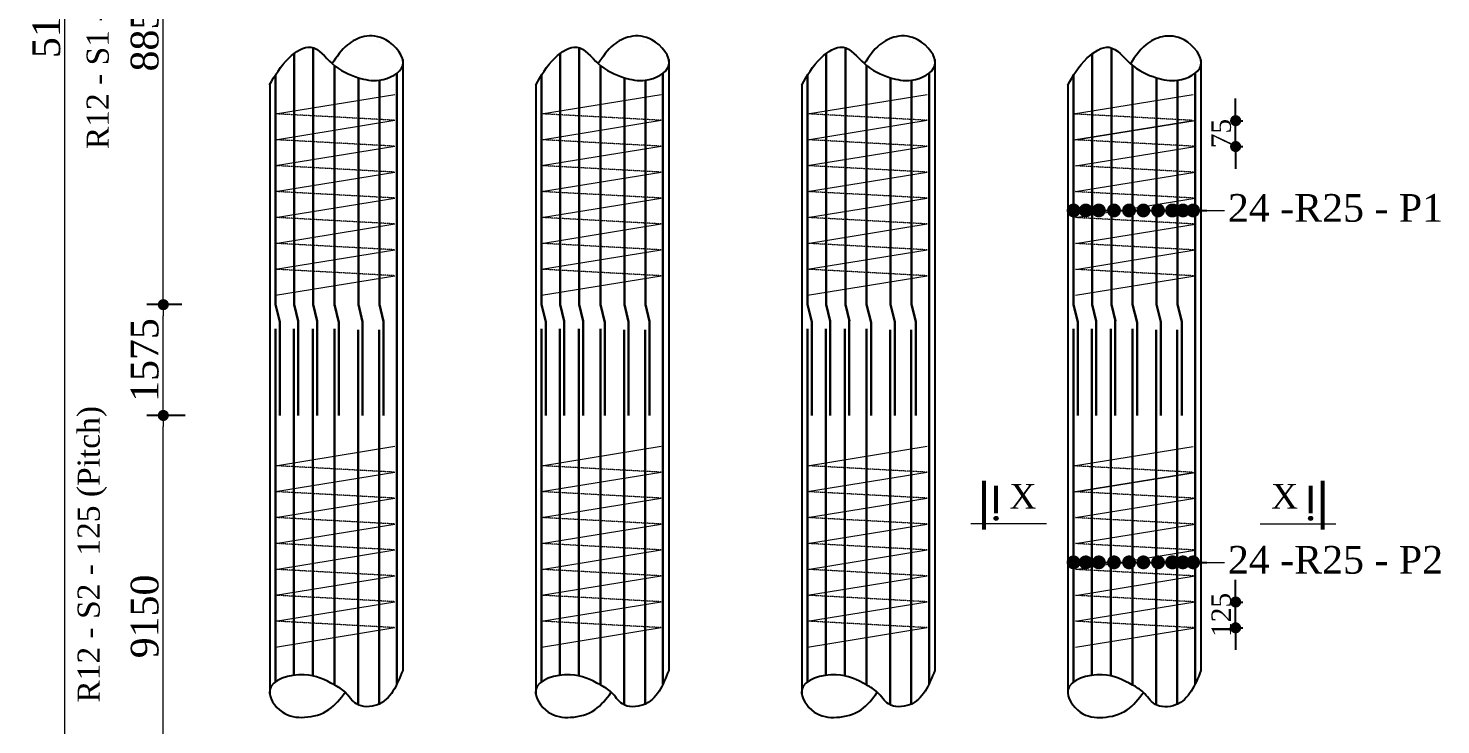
# Model space of a CAD drawing. Header units: millimetres. Extents: x -684453 to 35267, y -286696 to 273430.
# Drawn here: x -560849 to -548108, y 96467 to 102754 of the extents above; entities that cross this region are included whole.
import ezdxf

# ---------------------------------------------------------------- set-up
doc = ezdxf.new("R2010")
doc.units = ezdxf.units.MM
doc.header["$PDMODE"] = 2
doc.linetypes.add('DASHEDX2', pattern=[38.1, 25.4, -12.7])
doc.layers.get('Defpoints').update_dxf_attribs({"lineweight": 13})
for name, color, linetype, lineweight in [('Binder', 136, 'Continuous', 15), ('dim', 4, 'Continuous', 25), ('Dimision', 4, 'Continuous', 9), ('Pire Line', 11, 'Continuous', 25), ('Reinf.', 12, 'Continuous', 30), ('Text', 7, 'Continuous', 15)]:
    doc.layers.add(name, color=color, linetype=linetype, lineweight=lineweight)
doc.styles.get("Standard").update_dxf_attribs({"font": 'times.ttf'})
doc.dimstyles.new('ISO-25', dxfattribs={"dimtxt": 175, "dimasz": 100, "dimexe": 65, "dimexo": 115.625, "dimgap": 40, "dimtad": 1, "dimtoh": 1, "dimdec": 0, "dimtxsty": 'Standard', "dimblk": 'DOT', "dimcen": 300, "dimclrd": 256, "dimclre": 256, "dimclrt": 256, "dimadec": 0, "dimazin": 0, "dimtfac": 1, "dimtdec": 0, "dimtix": 1, "dimtmove": 0, "dimatfit": 3, "dimldrblk": 'DOT', "dimfxl": 75, "dimlwd": -1, "dimarcsym": 0})

# ---------------------------------------------------------------- blocks, each defined once
blk = doc.blocks.new('_Dot')
at = {"color": 0, "linetype": 'ByBlock', "lineweight": -2}
blk.add_line((-0.5, 0), (-1, 0), dxfattribs=at)
at = {"color": 0, "linetype": 'ByBlock', "const_width": 0.5}
blk.add_lwpolyline([(-0.25, 0, 1), (0.25, 0, 1)], format="xyb", close=True, dxfattribs=at)
blk = doc.blocks.new('*D486')
at = {"layer": 'Defpoints', "color": 0, "ltscale": 3, "transparency": 16777216}
for p in [(-559631, 100259), (-559348, 100259), (-559317, 99259)]:
    blk.add_point(p, dxfattribs=at)
at = {"layer": 'Dimision', "color": 1, "lineweight": -2, "ltscale": 3, "transparency": 16777216}
for p, q in [((-559464, 100259), (-559781, 100259)), ((-559433, 99259), (-559781, 99259))]:
    blk.add_line(p, q, dxfattribs=at)
at = {"layer": 'Dimision', "ltscale": 3, "transparency": 16777216}
blk.add_line((-559631, 99359), (-559631, 100159), dxfattribs=at)
at = {"layer": 'Dimision', "ltscale": 3, "transparency": 16777216, "xscale": 100, "yscale": 100, "zscale": 100}
for p, rotation in [((-559631, 100259), 90), ((-559631, 99259), 270)]:
    blk.add_blockref('_Dot', p, dxfattribs=dict(at, rotation=rotation))
at = {"layer": 'Dimision', "ltscale": 3, "transparency": 16777216, "insert": (-559798, 99759), "char_height": 250, "attachment_point": 5, "rotation": 90}
blk.add_mtext('1575', dxfattribs=at)
blk = doc.blocks.new('*D489')
at = {"layer": 'Defpoints', "color": 0, "ltscale": 3, "transparency": 16777216}
for p in [(-559631, 99259), (-559317, 99259), (-559348, 95631)]:
    blk.add_point(p, dxfattribs=at)
at = {"layer": 'Dimision', "color": 1, "lineweight": -2, "ltscale": 3, "transparency": 16777216}
for p, q in [((-559433, 99259), (-559781, 99259)), ((-559464, 95631), (-559781, 95631))]:
    blk.add_line(p, q, dxfattribs=at)
at = {"layer": 'Dimision', "ltscale": 3, "transparency": 16777216}
blk.add_line((-559631, 95731), (-559631, 99159), dxfattribs=at)
at = {"layer": 'Dimision', "ltscale": 3, "transparency": 16777216, "xscale": 100, "yscale": 100, "zscale": 100}
for p, rotation in [((-559631, 99259), 90), ((-559631, 95631), 270)]:
    blk.add_blockref('_Dot', p, dxfattribs=dict(at, rotation=rotation))
at = {"layer": 'Dimision', "ltscale": 3, "transparency": 16777216, "insert": (-559798, 97445), "char_height": 250, "attachment_point": 5, "rotation": 90}
blk.add_mtext('9150', dxfattribs=at)
blk = doc.blocks.new('*D490')
at = {"layer": 'Defpoints', "color": 0, "ltscale": 3, "transparency": 16777216}
for p in [(-559631, 105224), (-559329, 105224), (-559348, 100259)]:
    blk.add_point(p, dxfattribs=at)
at = {"layer": 'Dimision', "color": 1, "lineweight": -2, "ltscale": 3, "transparency": 16777216}
for p, q in [((-559445, 105224), (-559781, 105224)), ((-559464, 100259), (-559781, 100259))]:
    blk.add_line(p, q, dxfattribs=at)
at = {"layer": 'Dimision', "ltscale": 3, "transparency": 16777216}
blk.add_line((-559631, 100359), (-559631, 105124), dxfattribs=at)
at = {"layer": 'Dimision', "ltscale": 3, "transparency": 16777216, "xscale": 100, "yscale": 100, "zscale": 100}
for p, rotation in [((-559631, 105224), 90), ((-559631, 100259), 270)]:
    blk.add_blockref('_Dot', p, dxfattribs=dict(at, rotation=rotation))
at = {"layer": 'Dimision', "ltscale": 3, "transparency": 16777216, "insert": (-559798, 102741), "char_height": 250, "attachment_point": 5, "rotation": 90}
blk.add_mtext('8850', dxfattribs=at)
blk = doc.blocks.new('*D494')
at = {"layer": 'Defpoints', "color": 0, "ltscale": 3, "transparency": 16777216}
for p in [(-560518, 117794), (-560131, 117794), (-559964, 88119)]:
    blk.add_point(p, dxfattribs=at)
at = {"layer": 'Dimision', "color": 1, "lineweight": -2, "ltscale": 3, "transparency": 16777216}
for p, q in [((-560246, 117794), (-560668, 117794)), ((-560079, 88119), (-560668, 88119))]:
    blk.add_line(p, q, dxfattribs=at)
at = {"layer": 'Dimision', "ltscale": 3, "transparency": 16777216}
blk.add_line((-560518, 88219), (-560518, 117694), dxfattribs=at)
at = {"layer": 'Dimision', "ltscale": 3, "transparency": 16777216, "xscale": 100, "yscale": 100, "zscale": 100}
for p, rotation in [((-560518, 117794), 90), ((-560518, 88119), 270)]:
    blk.add_blockref('_Dot', p, dxfattribs=dict(at, rotation=rotation))
at = {"layer": 'Dimision', "ltscale": 3, "transparency": 16777216, "insert": (-560685, 102956), "char_height": 250, "attachment_point": 5, "rotation": 90}
blk.add_mtext('51363', dxfattribs=at)
blk = doc.blocks.new('*D533')
at = {"layer": 'Defpoints', "color": 0, "ltscale": 3, "transparency": 16777216}
for p in [(-550366, 101919), (-549958, 101919), (-550381, 101686)]:
    blk.add_point(p, dxfattribs=at)
at = {"layer": 'Pire Line', "linetype": 'Continuous', "ltscale": 3, "transparency": 16777216}
for p, q in [((-549958, 102019), (-549958, 102119)), ((-549958, 101686), (-549958, 101919)), ((-549958, 101586), (-549958, 101486))]:
    blk.add_line(p, q, dxfattribs=at)
at = {"layer": 'Pire Line', "linetype": 'Continuous', "lineweight": -2, "ltscale": 3, "transparency": 16777216}
for p, q in [((-549993, 101919), (-549893, 101919)), ((-549993, 101686), (-549893, 101686))]:
    blk.add_line(p, q, dxfattribs=at)
at = {"layer": 'Pire Line', "ltscale": 3, "transparency": 16777216, "xscale": 100, "yscale": 100, "zscale": 100}
for p, rotation in [((-549958, 101919), 270), ((-549958, 101686), 90)]:
    blk.add_blockref('_Dot', p, dxfattribs=dict(at, rotation=rotation))
at = {"layer": 'Pire Line', "ltscale": 3, "transparency": 16777216, "insert": (-550087, 101803), "char_height": 175, "attachment_point": 5, "rotation": 90}
blk.add_mtext('75', dxfattribs=at)
blk = doc.blocks.new('*D541')
at = {"layer": 'Defpoints', "color": 0, "ltscale": 3, "transparency": 16777216}
for p in [(-550366, 97575), (-549958, 97575), (-550381, 97342)]:
    blk.add_point(p, dxfattribs=at)
at = {"layer": 'Pire Line', "linetype": 'Continuous', "ltscale": 3, "transparency": 16777216}
for p, q in [((-549958, 97675), (-549958, 97775)), ((-549958, 97342), (-549958, 97575)), ((-549958, 97242), (-549958, 97142))]:
    blk.add_line(p, q, dxfattribs=at)
at = {"layer": 'Pire Line', "linetype": 'Continuous', "lineweight": -2, "ltscale": 3, "transparency": 16777216}
for p, q in [((-549993, 97575), (-549893, 97575)), ((-549993, 97342), (-549893, 97342))]:
    blk.add_line(p, q, dxfattribs=at)
at = {"layer": 'Pire Line', "ltscale": 3, "transparency": 16777216, "xscale": 100, "yscale": 100, "zscale": 100}
for p, rotation in [((-549958, 97575), 270), ((-549958, 97342), 90)]:
    blk.add_blockref('_Dot', p, dxfattribs=dict(at, rotation=rotation))
at = {"layer": 'Pire Line', "ltscale": 3, "transparency": 16777216, "insert": (-550087, 97459), "char_height": 175, "attachment_point": 5, "rotation": 90}
blk.add_mtext('125', dxfattribs=at)

msp = doc.modelspace()

# ---------------------------------------------------------------- hatches: boundary and pattern name
at = {"layer": 'Text'}
for points in [[(-552118.5, 98348, 1), (-552118.5, 98312.1, 1)], [(-549281.8, 98348, -1), (-549281.8, 98312.1, -1)]]:
    msp.add_hatch(color=256, dxfattribs=at).paths.add_polyline_path(points)

# ---------------------------------------------------------------- linework, layer by layer
at = {"layer": 'Binder', "ltscale": 5}
for p, q in [((-558619.9, 101981.2), (-557541, 102156.3)), ((-556219.9, 101981.1), (-555141.1, 102156.2)), ((-553819.9, 101981.1), (-552741.1, 102156.2)), ((-551419.9, 101980.1), (-550341, 102155.3)), ((-558619.9, 101747.4), (-557541, 101922.5)), ((-556219.9, 101747.3), (-555141.1, 101922.4)), ((-553819.9, 101747.3), (-552741.1, 101922.4)), ((-551419.9, 101746.3), (-550341, 101921.4)), ((-551402.8, 101746.3), (-550323.9, 101921.4)), ((-558619.9, 101513.6), (-557541, 101688.7)), ((-556219.9, 101513.5), (-555141.1, 101688.6)), ((-553819.9, 101513.5), (-552741.1, 101688.6)), ((-551402.8, 101512.5), (-550323.9, 101687.6)), ((-558619.9, 101279.8), (-557541, 101454.9)), ((-556219.9, 101279.6), (-555141.1, 101454.8)), ((-553819.9, 101279.6), (-552741.1, 101454.8)), ((-551402.8, 101278.7), (-550323.9, 101453.8)), ((-558619.9, 101046), (-557541, 101221.1)), ((-556219.9, 101045.8), (-555141.1, 101221)), ((-553819.9, 101045.8), (-552741.1, 101221)), ((-551402.8, 101044.9), (-550323.9, 101220)), ((-558619.9, 100812.1), (-557541, 100987.3)), ((-556219.9, 100812), (-555141.1, 100987.2)), ((-553819.9, 100812), (-552741.1, 100987.2)), ((-551402.8, 100811.1), (-550323.9, 100986.2)), ((-558619.9, 100578.3), (-557541, 100753.5)), ((-556219.9, 100578.2), (-555141.1, 100753.4)), ((-553819.9, 100578.2), (-552741.1, 100753.4)), ((-551402.8, 100577.3), (-550323.9, 100752.4)), ((-558619.9, 100344.5), (-557541, 100519.7)), ((-556219.9, 100344.4), (-555141.1, 100519.6)), ((-553819.9, 100344.4), (-552741.1, 100519.6)), ((-551402.8, 100343.4), (-550323.9, 100518.6)), ((-558619.9, 98805.2), (-557541, 98980.3)), ((-556219.9, 98805), (-555141.1, 98980.2)), ((-553819.9, 98805), (-552741.1, 98980.2)), ((-551419.9, 98804.1), (-550341, 98979.2)), ((-558619.9, 98571.4), (-557541, 98746.5)), ((-556219.9, 98571.2), (-555141.1, 98746.4)), ((-553819.9, 98571.2), (-552741.1, 98746.4)), ((-551419.9, 98570.3), (-550341, 98745.4)), ((-551402.8, 98570.3), (-550323.9, 98745.4)), ((-558619.9, 98337.5), (-557541, 98512.7)), ((-556219.9, 98337.4), (-555141.1, 98512.6)), ((-553819.9, 98337.4), (-552741.1, 98512.6)), ((-551402.8, 98336.5), (-550323.9, 98511.6)), ((-558619.9, 98103.7), (-557541, 98278.9)), ((-556219.9, 98103.6), (-555141.1, 98278.8)), ((-553819.9, 98103.6), (-552741.1, 98278.8)), ((-551402.8, 98102.7), (-550323.9, 98277.8)), ((-558619.9, 97869.9), (-557541, 98045.1)), ((-556219.9, 97869.8), (-555141.1, 98045)), ((-553819.9, 97869.8), (-552741.1, 98045)), ((-551402.8, 97868.8), (-550323.9, 98044)), ((-558619.9, 97636.1), (-557541, 97811.3)), ((-556219.9, 97636), (-555141.1, 97811.1)), ((-553819.9, 97636), (-552741.1, 97811.1)), ((-551402.8, 97635), (-550323.9, 97810.2)), ((-558619.9, 97402.3), (-557541, 97577.5)), ((-556219.9, 97402.2), (-555141.1, 97577.3)), ((-553819.9, 97402.2), (-552741.1, 97577.3)), ((-551402.8, 97401.2), (-550323.9, 97576.4)), ((-558619.9, 97168.5), (-557541, 97343.6)), ((-556219.9, 97168.4), (-555141.1, 97343.5)), ((-553819.9, 97168.4), (-552741.1, 97343.5)), ((-551402.8, 97167.4), (-550323.9, 97342.6))]:
    msp.add_line(p, q, dxfattribs=at)
at = {"layer": 'Binder', "linetype": 'DASHEDX2', "ltscale": 0.007}
for p, q in [((-557541, 101922.5), (-558619.9, 101981.2)), ((-555141.1, 101922.4), (-556219.9, 101981.1)), ((-552741.1, 101922.4), (-553819.9, 101981.1)), ((-550341, 101921.4), (-551419.9, 101980.1)), ((-557541, 101688.7), (-558619.9, 101747.4)), ((-555141.1, 101688.6), (-556219.9, 101747.3)), ((-552741.1, 101688.6), (-553819.9, 101747.3)), ((-550323.9, 101687.6), (-551402.8, 101746.3)), ((-557541, 101454.9), (-558619.9, 101513.6)), ((-555141.1, 101454.8), (-556219.9, 101513.5)), ((-552741.1, 101454.8), (-553819.9, 101513.5)), ((-550323.9, 101453.8), (-551402.8, 101512.5)), ((-557541, 101221.1), (-558619.9, 101279.8)), ((-555141.1, 101221), (-556219.9, 101279.6)), ((-552741.1, 101221), (-553819.9, 101279.6)), ((-550323.9, 101220), (-551402.8, 101278.7)), ((-557541, 100987.3), (-558619.9, 101046)), ((-555141.1, 100987.2), (-556219.9, 101045.8)), ((-552741.1, 100987.2), (-553819.9, 101045.8)), ((-550323.9, 100986.2), (-551402.8, 101044.9)), ((-557541, 100753.5), (-558619.9, 100812.1)), ((-555141.1, 100753.4), (-556219.9, 100812)), ((-552741.1, 100753.4), (-553819.9, 100812)), ((-550323.9, 100752.4), (-551402.8, 100811.1)), ((-557541, 100519.7), (-558619.9, 100578.3)), ((-555141.1, 100519.6), (-556219.9, 100578.2)), ((-552741.1, 100519.6), (-553819.9, 100578.2)), ((-550323.9, 100518.6), (-551402.8, 100577.3)), ((-557541, 98746.5), (-558619.9, 98805.2)), ((-555141.1, 98746.4), (-556219.9, 98805)), ((-552741.1, 98746.4), (-553819.9, 98805)), ((-550341, 98745.4), (-551419.9, 98804.1)), ((-557541, 98512.7), (-558619.9, 98571.4)), ((-555141.1, 98512.6), (-556219.9, 98571.2)), ((-552741.1, 98512.6), (-553819.9, 98571.2)), ((-550323.9, 98511.6), (-551402.8, 98570.3)), ((-557541, 98278.9), (-558619.9, 98337.5)), ((-555141.1, 98278.8), (-556219.9, 98337.4)), ((-552741.1, 98278.8), (-553819.9, 98337.4)), ((-550323.9, 98277.8), (-551402.8, 98336.5)), ((-557541, 98045.1), (-558619.9, 98103.7)), ((-555141.1, 98045), (-556219.9, 98103.6)), ((-552741.1, 98045), (-553819.9, 98103.6)), ((-550323.9, 98044), (-551402.8, 98102.7)), ((-557541, 97811.3), (-558619.9, 97869.9)), ((-555141.1, 97811.1), (-556219.9, 97869.8)), ((-552741.1, 97811.1), (-553819.9, 97869.8)), ((-550323.9, 97810.2), (-551402.8, 97868.8)), ((-557541, 97577.5), (-558619.9, 97636.1)), ((-555141.1, 97577.3), (-556219.9, 97636)), ((-552741.1, 97577.3), (-553819.9, 97636)), ((-550323.9, 97576.4), (-551402.8, 97635)), ((-557541, 97343.6), (-558619.9, 97402.3)), ((-555141.1, 97343.5), (-556219.9, 97402.2)), ((-552741.1, 97343.5), (-553819.9, 97402.2)), ((-550323.9, 97342.6), (-551402.8, 97401.2))]:
    msp.add_line(p, q, dxfattribs=at)
at = {"layer": 'dim', "ltscale": 30}
for points in [[(-558671.6, 102241.3), (-558497.1, 102486.1), (-558299.4, 102582.7), (-558107.2, 102434.6), (-557871.7, 102307.4), (-557681, 102285.3), (-557471.5, 102418.3), (-557623.8, 102649.1), (-557819.6, 102677.7), (-557969.3, 102603.8), (-558107.2, 102434.6)], [(-556271.6, 102241.2), (-556097.2, 102486), (-555899.5, 102582.6), (-555707.3, 102434.5), (-555471.7, 102307.3), (-555281, 102285.2), (-555071.5, 102418.1), (-555223.8, 102649), (-555419.7, 102677.5), (-555569.4, 102603.7), (-555707.3, 102434.5)], [(-553871.6, 102241.2), (-553697.2, 102486), (-553499.5, 102582.6), (-553307.3, 102434.5), (-553071.7, 102307.3), (-552881, 102285.2), (-552671.5, 102418.1), (-552823.8, 102649), (-553019.7, 102677.5), (-553169.4, 102603.7), (-553307.3, 102434.5)], [(-551471.6, 102240.2), (-551297.1, 102485), (-551099.4, 102581.6), (-550907.2, 102433.5), (-550671.7, 102306.4), (-550481, 102284.2), (-550271.5, 102417.2), (-550423.8, 102648), (-550619.6, 102676.6), (-550769.3, 102602.7), (-550907.2, 102433.5)], [(-557471.5, 96957.2), (-557699.1, 96647.4), (-557888.9, 96654.8), (-557990.1, 96760.8), (-558087.5, 96826.7), (-558361.7, 96918.5), (-558671.5, 96781.1), (-558559.3, 96582.4), (-558356.5, 96534.7), (-558137.4, 96603.4), (-557990.1, 96760.8)], [(-555071.5, 96957.1), (-555299.1, 96647.3), (-555489, 96654.7), (-555590.2, 96760.7), (-555687.5, 96826.6), (-555961.8, 96918.3), (-556271.5, 96781), (-556159.4, 96582.3), (-555956.5, 96534.6), (-555737.4, 96603.2), (-555590.2, 96760.7)], [(-552671.5, 96957.1), (-552899.1, 96647.3), (-553089, 96654.7), (-553190.2, 96760.7), (-553287.5, 96826.6), (-553561.8, 96918.3), (-553871.5, 96781), (-553759.4, 96582.3), (-553556.5, 96534.6), (-553337.4, 96603.2), (-553190.2, 96760.7)], [(-550271.5, 96956.1), (-550499.1, 96646.3), (-550688.9, 96653.7), (-550790.1, 96759.7), (-550887.5, 96825.6), (-551161.7, 96917.4), (-551471.5, 96780.1), (-551359.3, 96581.3), (-551156.5, 96533.6), (-550937.4, 96602.3), (-550790.1, 96759.7)]]:
    msp.add_spline(points, degree=3, dxfattribs=at)
at = {"layer": 'Dimision', "ltscale": 5}
for p, q in [((-557676.5, 102625.8), (-557676.5, 102625.8)), ((-557676.5, 102625.8), (-557676.5, 102625.8)), ((-555276.5, 102625.7), (-555276.5, 102625.7)), ((-555276.5, 102625.7), (-555276.5, 102625.7)), ((-552876.5, 102625.7), (-552876.5, 102625.7)), ((-552876.5, 102625.7), (-552876.5, 102625.7)), ((-550057.5, 101108.9), (-550057.5, 101108.9)), ((-550057.5, 101108.9), (-550057.5, 101108.9)), ((-550057.5, 97932.9), (-550057.5, 97932.9)), ((-550057.5, 97932.9), (-550057.5, 97932.9))]:
    msp.add_line(p, q, dxfattribs=at)
at = {"layer": 'Pire Line', "ltscale": 3}
for p, q in [((-557471.5, 102470.6), (-557471.5, 96957.2)), ((-555071.5, 102470.4), (-555071.5, 96957.1)), ((-552671.5, 102470.4), (-552671.5, 96957.1)), ((-550271.5, 102469.5), (-550271.5, 101372.2)), ((-550271.5, 102469.5), (-550271.5, 96956.1)), ((-558671.5, 102241.5), (-558671.5, 96745.3)), ((-556271.5, 102241.3), (-556271.5, 96745.2)), ((-553871.5, 102241.3), (-553871.5, 96745.2)), ((-551471.5, 102240.4), (-551471.5, 101340.1)), ((-551471.5, 102240.4), (-551471.5, 96744.3))]:
    msp.add_line(p, q, dxfattribs=at)
at = {"layer": 'Reinf.', "ltscale": 5}
for p, q in [((-558278.6, 100261.5), (-558278.6, 102577.8)), ((-555878.7, 100261.4), (-555878.7, 102577.7)), ((-553478.7, 100261.4), (-553478.7, 102577.7)), ((-551078.6, 100260.4), (-551078.6, 102576.7)), ((-558451.6, 100261.5), (-558451.6, 102524.9)), ((-556051.7, 100261.4), (-556051.7, 102524.8)), ((-553651.7, 100261.4), (-553651.7, 102524.8)), ((-551251.6, 100260.4), (-551251.6, 102523.8)), ((-558087.8, 100261.5), (-558087.8, 102417.9)), ((-555687.9, 100261.4), (-555687.9, 102417.8)), ((-553287.9, 100261.4), (-553287.9, 102417.8)), ((-550887.8, 100260.4), (-550887.8, 102416.9)), ((-557871.7, 100261.5), (-557871.7, 102307.4)), ((-555471.7, 100261.4), (-555471.7, 102307.3)), ((-553071.7, 100261.4), (-553071.7, 102307.3)), ((-550671.7, 100260.4), (-550671.7, 102306.4)), ((-558619.9, 100261.5), (-558581, 100102.9)), ((-558451.6, 100261.5), (-558415.3, 100109.5)), ((-558278.6, 100261.5), (-558242.3, 100109.5)), ((-558087.8, 100261.5), (-558047, 100097.8)), ((-557871.7, 100261.5), (-557833.5, 100104.7)), ((-557681, 100261.5), (-557644.1, 100108)), ((-556219.9, 100261.4), (-556181.1, 100102.8)), ((-556051.7, 100261.4), (-556015.4, 100109.4)), ((-555878.7, 100261.4), (-555842.4, 100109.4)), ((-555687.9, 100261.4), (-555647, 100097.7)), ((-555471.7, 100261.4), (-555433.6, 100104.6)), ((-555281, 100261.4), (-555244.1, 100107.9)), ((-553819.9, 100261.4), (-553781.1, 100102.8)), ((-553651.7, 100261.4), (-553615.4, 100109.4)), ((-553478.7, 100261.4), (-553442.4, 100109.4)), ((-553287.9, 100261.4), (-553247, 100097.7)), ((-553071.7, 100261.4), (-553033.6, 100104.6)), ((-552881, 100261.4), (-552844.1, 100107.9)), ((-551419.9, 100260.4), (-551381, 100101.9)), ((-551251.6, 100260.4), (-551215.3, 100108.5)), ((-551078.6, 100260.4), (-551042.3, 100108.5)), ((-550887.8, 100260.4), (-550847, 100096.7)), ((-550671.7, 100260.4), (-550633.5, 100103.7)), ((-550481, 100260.4), (-550444.1, 100106.9)), ((-558581, 99258.6), (-558581, 100102.9)), ((-558415.3, 99258.6), (-558415.3, 100109.5)), ((-558244.3, 99258.6), (-558244.3, 100114.7)), ((-558087.8, 96826.9), (-558087.8, 100041)), ((-558047, 99258.6), (-558047, 100097.8)), ((-557833.5, 99258.6), (-557833.5, 100104.7)), ((-557644.1, 99258.6), (-557644.1, 100108)), ((-556181.1, 99258.6), (-556181.1, 100102.8)), ((-556015.4, 99258.6), (-556015.4, 100109.4)), ((-555844.3, 99258.6), (-555844.3, 100114.6)), ((-555687.9, 96826.7), (-555687.9, 100040.9)), ((-555647, 99258.6), (-555647, 100097.7)), ((-555433.6, 99258.6), (-555433.6, 100104.6)), ((-555244.1, 99258.6), (-555244.1, 100107.9)), ((-553781.1, 99258.6), (-553781.1, 100102.8)), ((-553615.4, 99258.6), (-553615.4, 100109.4)), ((-553444.3, 99258.6), (-553444.3, 100114.6)), ((-553287.9, 96826.7), (-553287.9, 100040.9)), ((-553247, 99258.6), (-553247, 100097.7)), ((-553033.6, 99258.6), (-553033.6, 100104.6)), ((-552844.1, 99258.6), (-552844.1, 100107.9)), ((-551381, 99258.6), (-551381, 100101.9)), ((-551215.3, 99258.6), (-551215.3, 100108.5)), ((-551044.3, 99258.6), (-551044.3, 100113.6)), ((-550887.8, 96825.8), (-550887.8, 100039.9)), ((-550847, 99258.6), (-550847, 100096.7)), ((-550633.5, 99258.6), (-550633.5, 100103.7)), ((-550444.1, 99258.6), (-550444.1, 100106.9))]:
    msp.add_line(p, q, dxfattribs=at)
for points in [[(-558619.9, 100261.5), (-558619.9, 102330.6)], [(-557523.9, 96834.7), (-557523.9, 102347.3)], [(-556219.9, 100261.4), (-556219.9, 102330.5)], [(-555124, 96834.6), (-555124, 102347.2)], [(-553819.9, 100261.4), (-553819.9, 102330.5)], [(-552724, 96834.6), (-552724, 102347.2)], [(-551419.9, 100260.4), (-551419.9, 102329.5)], [(-550323.9, 96833.6), (-550323.9, 102346.2)], [(-557681, 100261.5), (-557681, 102285.3)], [(-555281, 100261.4), (-555281, 102285.2)], [(-552881, 100261.4), (-552881, 102285.2)], [(-550481, 100260.4), (-550481, 102284.2)], [(-558619.9, 96855.1), (-558619.9, 100041)], [(-558454.1, 96913.6), (-558454.1, 100041)], [(-558283.1, 96908.5), (-558283.1, 100041)], [(-557874.7, 96647.2), (-557874.7, 100033)], [(-557685.2, 96647.2), (-557685.2, 100033)], [(-556219.9, 96854.9), (-556219.9, 100040.9)], [(-556054.2, 96913.5), (-556054.2, 100040.9)], [(-555883.2, 96908.4), (-555883.2, 100040.9)], [(-555474.7, 96647.1), (-555474.7, 100032.9)], [(-555285.3, 96647.1), (-555285.3, 100032.9)], [(-553819.9, 96854.9), (-553819.9, 100040.9)], [(-553654.2, 96913.5), (-553654.2, 100040.9)], [(-553483.2, 96908.4), (-553483.2, 100040.9)], [(-553074.7, 96647.1), (-553074.7, 100032.9)], [(-552885.3, 96647.1), (-552885.3, 100032.9)], [(-551419.9, 96854), (-551419.9, 100039.9)], [(-551254.1, 96912.5), (-551254.1, 100039.9)], [(-551083.1, 96907.4), (-551083.1, 100039.9)], [(-550674.7, 96646.1), (-550674.7, 100032)], [(-550485.2, 96646.1), (-550485.2, 100032)]]:
    msp.add_lwpolyline(points, dxfattribs=at)
at = {"layer": 'Text'}
for p, q in [((-551663.3, 98281.9), (-552347.4, 98281.9)), ((-549737.1, 98281.9), (-549052.9, 98281.9))]:
    msp.add_line(p, q, dxfattribs=at)
at = {"layer": 'Text', "const_width": 35.9}
for points in [[(-552228.8, 98227), (-552228.8, 98669.4)], [(-552118.5, 98375.5), (-552118.5, 98625.1)], [(-549281.8, 98375.5), (-549281.8, 98625.1)], [(-549171.6, 98227), (-549171.6, 98669.4)]]:
    msp.add_lwpolyline(points, dxfattribs=at)
at = {"layer": 'Text'}
for centre in [(-552118.5, 98330.1), (-549281.8, 98330.1)]:
    msp.add_circle(centre, 17.9, dxfattribs=at)

# ---------------------------------------------------------------- texts
at = {"layer": 'Dimision', "ltscale": 3, "char_height": 200, "attachment_point": 5, "rotation": 90}
for s, insert in [('R12 - S1 - 75 (Pitch)', (-560190.2, 102925.6)), ('R12 - S2 - 125 (Pitch)', (-560271.8, 98005.5))]:
    msp.add_mtext(s, dxfattribs=dict(at, insert=insert))
at = {"layer": 'Text'}
for s, height, p in [('24 -R25 - P1', 250, (-550027.6, 101007)), ('X', 224.2, (-551999.2, 98416.8)), ('X', 224.2, (-549638.7, 98416.8)), ('24 -R25 - P2', 250, (-550027.6, 97831))]:
    msp.add_text(s, height=height, dxfattribs=at).set_placement(p)

# ---------------------------------------------------------------- dimensions: what is measured, and where the dimension line sits
at = {"layer": 'Dimision', "ltscale": 3}
for base, p1, p2, text, picture, middle in [((-560518, 117793.7), (-559963.8, 88119), (-560130.6, 117793.7), '51363', '*D494', (-560685.2, 102956.3)), ((-559630.5, 105223.8), (-559348, 100258.7), (-559329, 105223.8), '8850', '*D490', (-559797.7, 102741.3)), ((-559630.5, 100258.7), (-559317.2, 99258.6), (-559348, 100258.7), '1575', '*D486', (-559798.1, 99758.7)), ((-559630.5, 99258.6), (-559348, 95631.3), (-559317.2, 99258.6), '9150', '*D489', (-559798.1, 97444.9))]:
    dim = msp.add_linear_dim(base=base, p1=p1, p2=p2, angle=90, text=text, dimstyle='ISO-25', override={"dimtxt": 250, "dimexe": 150, "dimclre": 1}, dxfattribs=at)
    dim.commit()
    dim.dimension.update_dxf_attribs({"geometry": picture, "text_midpoint": middle})
at = {"layer": 'Pire Line', "ltscale": 3}
for base, p1, p2, text, picture, middle in [((-549957.8, 101919.2), (-550380.9, 101686.3), (-550366.3, 101919.2), '75', '*D533', (-550087, 101802.8)), ((-549957.8, 97575.2), (-550380.9, 97342.3), (-550366.3, 97575.2), '125', '*D541', (-550086.8, 97458.8))]:
    dim = msp.add_linear_dim(base=base, p1=p1, p2=p2, angle=90, text=text, dimstyle='ISO-25', override={"dimfxl": 35, "dimfxlon": 1, "dimarcsym": 2}, dxfattribs=at)
    dim.commit()
    dim.dimension.update_dxf_attribs({"geometry": picture, "text_midpoint": middle})

# ---------------------------------------------------------------- leaders
at = {"layer": 'Dimision', "ltscale": 5}
for points in [[(-551419.9, 101108.9), (-550557.9, 101108.9)], [(-551310.3, 101108.9), (-550448.2, 101108.9)], [(-551192.6, 101108.9), (-550330.6, 101108.9)], [(-551055.3, 101108.9), (-550193.3, 101108.9)], [(-550919.5, 101108.9), (-550057.5, 101108.9)], [(-550790.3, 101108.9), (-550057.5, 101108.9)], [(-550657.8, 101108.9), (-550057.5, 101108.9)], [(-550531.8, 101108.9), (-550057.5, 101108.9)], [(-550525.7, 101108.9), (-550057.5, 101108.9)], [(-550525.7, 101108.9), (-550057.5, 101108.9)], [(-550433.7, 101108.9), (-550057.5, 101108.9)], [(-550433.7, 101108.9), (-550057.5, 101108.9)], [(-550341.7, 101108.9), (-550057.5, 101108.9)], [(-551419.9, 97932.9), (-550557.9, 97932.9)], [(-551310.3, 97932.9), (-550448.2, 97932.9)], [(-551192.6, 97932.9), (-550330.6, 97932.9)], [(-551055.3, 97932.9), (-550193.3, 97932.9)], [(-550919.5, 97932.9), (-550057.5, 97932.9)], [(-550790.3, 97932.9), (-550057.5, 97932.9)], [(-550657.8, 97932.9), (-550057.5, 97932.9)], [(-550531.8, 97932.9), (-550057.5, 97932.9)], [(-550525.7, 97932.9), (-550057.5, 97932.9)], [(-550525.7, 97932.9), (-550057.5, 97932.9)], [(-550433.7, 97932.9), (-550057.5, 97932.9)], [(-550433.7, 97932.9), (-550057.5, 97932.9)], [(-550341.7, 97932.9), (-550057.5, 97932.9)]]:
    msp.add_leader(points, dimstyle='ISO-25', override={"dimasz": 125, "dimtad": 0}, dxfattribs=at)

doc.saveas('drawing.dxf')
